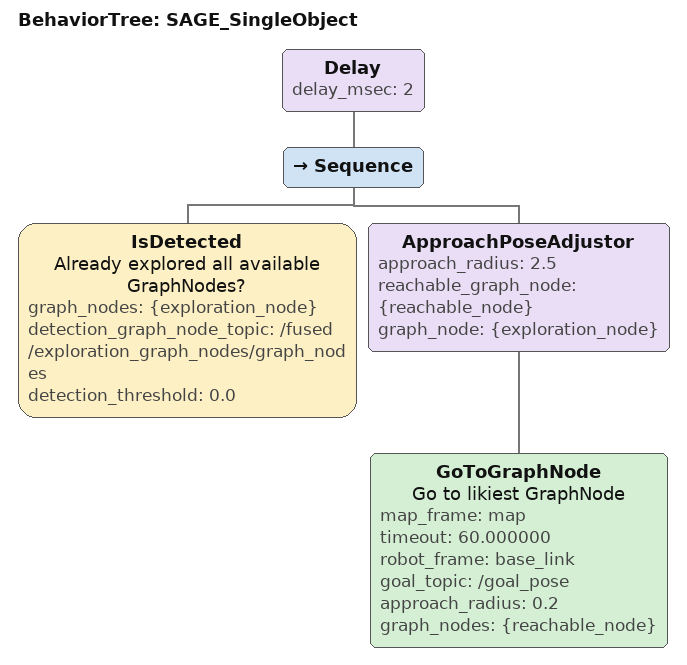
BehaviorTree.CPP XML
<?xml version="1.0" encoding="UTF-8"?>
<root BTCPP_format="4"
      main_tree_to_execute="SAGE_SingleObject">
  <BehaviorTree ID="SAGE_SingleObject">
    <Delay delay_msec="2">
      <Sequence>
        <IsDetected name="Already explored all available GraphNodes?"
                    graph_nodes="{exploration_node}"
                    detection_graph_node_topic="/fused/exploration_graph_nodes/graph_nodes"
                    detection_threshold="0.0"/>
        <ApproachPoseAdjustor approach_radius="2.5"
                              reachable_graph_node="{reachable_node}"
                              graph_node="{exploration_node}">
          <GoToGraphNode name="Go to likiest GraphNode"
                         map_frame="map"
                         timeout="60.000000"
                         robot_frame="base_link"
                         goal_topic="/goal_pose"
                         approach_radius="0.2"
                         graph_nodes="{reachable_node}"/>
        </ApproachPoseAdjustor>
      </Sequence>
    </Delay>
  </BehaviorTree>

</root>
